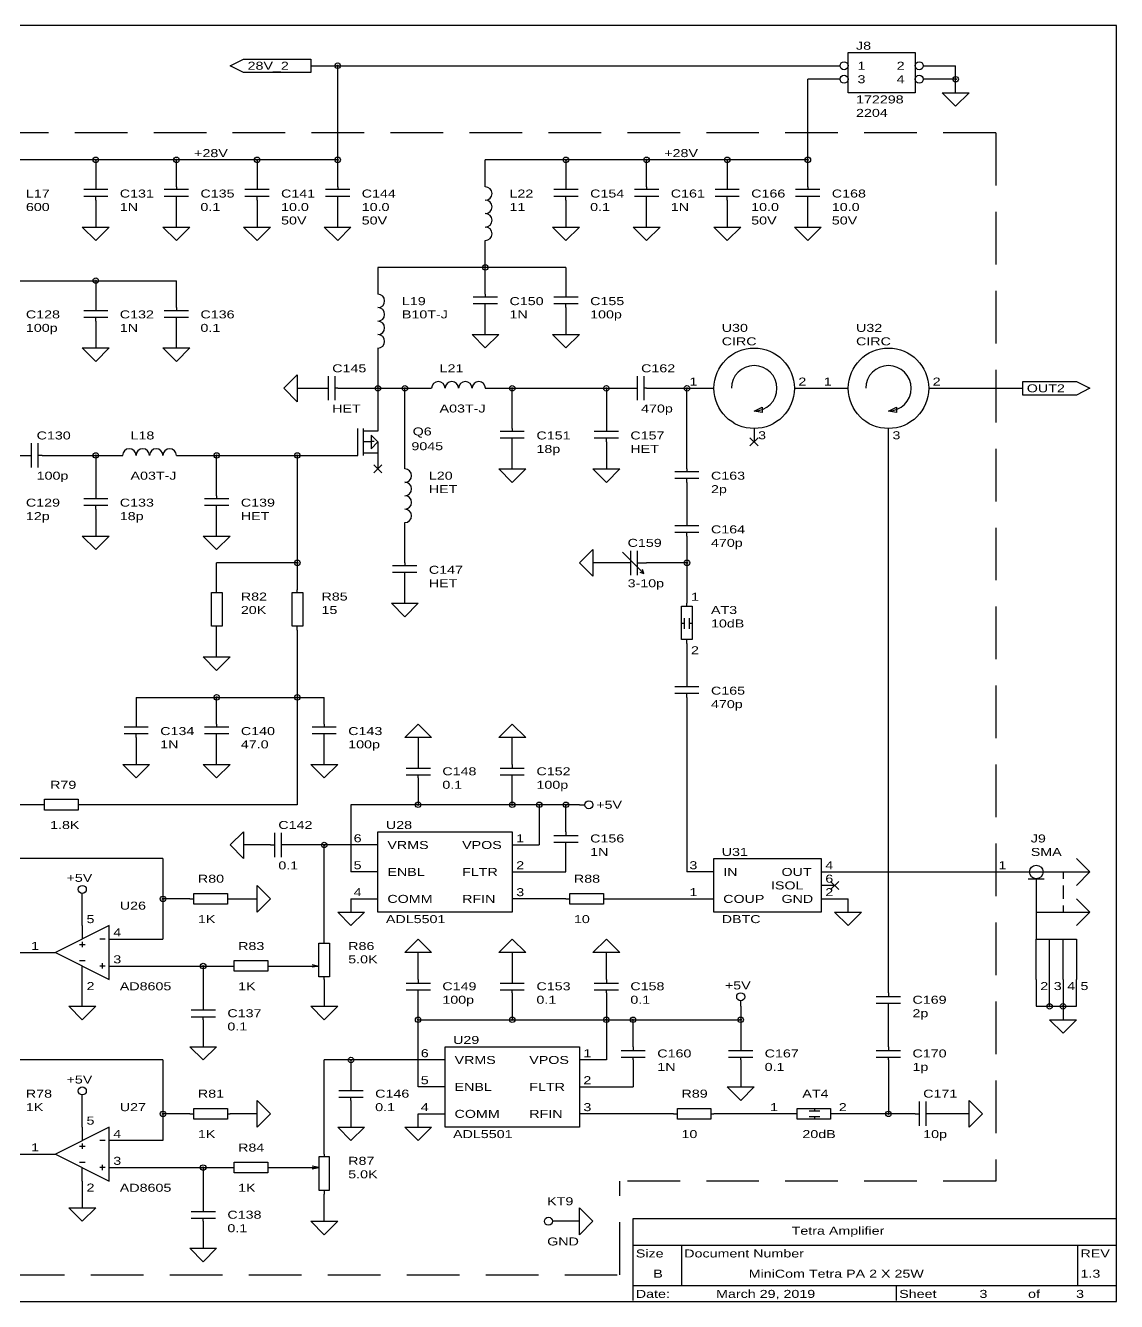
# Model space of a CAD drawing. Extents: x 0.06 to 9.63, y 0.06 to 6.12.
# Drawn here: x 4.45 to 9.63, y 0.06 to 6.12 of the extents above; entities that cross this region are included whole.
import ezdxf

# ---------------------------------------------------------------- set-up
doc = ezdxf.new("R2010")
doc.units = 0
doc.header["$MEASUREMENT"] = 0
doc.linetypes.add('HIDDEN', pattern=[0.375, 0.25, -0.125])
doc.layers.get('0').update_dxf_attribs({"linetype": 'HIDDEN'})
doc.layers.add('1', color=7, linetype='CONTINUOUS')

msp = doc.modelspace()

# ---------------------------------------------------------------- linework, layer by layer
for p, q in [((9.061, 5.614), (4.02, 5.614)), ((9.061, 5.614), (9.061, 0.636)), ((9.061, 5.614), (9.061, 5.614)), ((7.275, 0.19), (7.275, 0.636)), ((9.061, 0.636), (7.275, 0.636)), ((0.638, 0.19), (7.275, 0.19))]:
    msp.add_line(p, q)
at = {"layer": '1'}
for p, q in [((9.634, 6.124), (0.064, 6.124)), ((9.634, 0.064), (9.634, 6.124)), ((5.424, 5.933), (5.488, 5.964)), ((5.488, 5.964), (5.807, 5.964)), ((5.807, 5.964), (5.807, 5.901)), ((8.359, 5.996), (8.678, 5.996)), ((8.359, 5.805), (8.359, 5.996)), ((8.678, 5.996), (8.678, 5.805)), ((5.488, 5.901), (5.424, 5.933)), ((5.807, 5.901), (5.488, 5.901)), ((5.807, 5.933), (8.321, 5.933)), ((5.935, 5.358), (5.935, 5.933)), ((8.717, 5.933), (8.87, 5.933)), ((8.87, 5.805), (8.87, 5.933)), ((8.321, 5.869), (8.168, 5.869)), ((8.168, 5.358), (8.168, 5.869)), ((8.87, 5.869), (8.717, 5.869)), ((8.678, 5.805), (8.359, 5.805)), ((8.806, 5.805), (8.934, 5.805)), ((8.87, 5.741), (8.806, 5.805)), ((8.934, 5.805), (8.87, 5.741)), ((5.935, 5.486), (4.02, 5.486)), ((4.786, 5.486), (4.786, 5.358)), ((5.169, 5.358), (5.169, 5.486)), ((5.552, 5.486), (5.552, 5.358)), ((8.168, 5.486), (6.636, 5.486)), ((6.636, 5.358), (6.636, 5.486)), ((7.019, 5.486), (7.019, 5.358)), ((7.402, 5.358), (7.402, 5.486)), ((7.785, 5.486), (7.785, 5.358)), ((4.729, 5.346), (4.843, 5.346)), ((4.786, 5.358), (4.786, 5.346)), ((5.111, 5.346), (5.226, 5.346)), ((5.169, 5.358), (5.169, 5.346)), ((5.494, 5.346), (5.609, 5.346)), ((5.552, 5.358), (5.552, 5.346)), ((5.877, 5.346), (5.992, 5.346)), ((5.935, 5.358), (5.935, 5.346)), ((6.962, 5.346), (7.077, 5.346)), ((7.019, 5.358), (7.019, 5.346)), ((7.345, 5.346), (7.46, 5.346)), ((7.402, 5.358), (7.402, 5.346)), ((7.728, 5.346), (7.842, 5.346)), ((7.785, 5.358), (7.785, 5.346)), ((8.11, 5.346), (8.225, 5.346)), ((8.168, 5.358), (8.168, 5.346)), ((4.729, 5.314), (4.843, 5.314)), ((4.786, 5.294), (4.786, 5.314)), ((4.786, 5.294), (4.786, 5.167)), ((5.111, 5.314), (5.226, 5.314)), ((5.169, 5.294), (5.169, 5.314)), ((5.169, 5.167), (5.169, 5.294)), ((5.494, 5.314), (5.609, 5.314)), ((5.552, 5.294), (5.552, 5.314)), ((5.552, 5.294), (5.552, 5.167)), ((5.877, 5.314), (5.992, 5.314)), ((5.935, 5.294), (5.935, 5.314)), ((5.935, 5.167), (5.935, 5.294)), ((6.962, 5.314), (7.077, 5.314)), ((7.019, 5.294), (7.019, 5.314)), ((7.019, 5.294), (7.019, 5.167)), ((7.345, 5.314), (7.46, 5.314)), ((7.402, 5.294), (7.402, 5.314)), ((7.402, 5.167), (7.402, 5.294)), ((7.728, 5.314), (7.842, 5.314)), ((7.785, 5.294), (7.785, 5.314)), ((7.785, 5.294), (7.785, 5.167)), ((8.11, 5.314), (8.225, 5.314)), ((8.168, 5.294), (8.168, 5.314)), ((8.168, 5.167), (8.168, 5.294)), ((4.722, 5.167), (4.85, 5.167)), ((4.786, 5.103), (4.722, 5.167)), ((4.85, 5.167), (4.786, 5.103)), ((5.105, 5.167), (5.233, 5.167)), ((5.169, 5.103), (5.105, 5.167)), ((5.233, 5.167), (5.169, 5.103)), ((5.488, 5.167), (5.615, 5.167)), ((5.552, 5.103), (5.488, 5.167)), ((5.615, 5.167), (5.552, 5.103)), ((5.871, 5.167), (5.998, 5.167)), ((5.935, 5.103), (5.871, 5.167)), ((5.998, 5.167), (5.935, 5.103)), ((6.955, 5.167), (7.083, 5.167)), ((7.019, 5.103), (6.955, 5.167)), ((7.083, 5.167), (7.019, 5.103)), ((7.338, 5.167), (7.466, 5.167)), ((7.402, 5.103), (7.338, 5.167)), ((7.466, 5.167), (7.402, 5.103)), ((7.721, 5.167), (7.849, 5.167)), ((7.785, 5.103), (7.721, 5.167)), ((7.849, 5.167), (7.785, 5.103)), ((8.104, 5.167), (8.232, 5.167)), ((8.168, 5.103), (8.104, 5.167)), ((8.232, 5.167), (8.168, 5.103)), ((6.636, 4.848), (6.636, 5.103)), ((7.019, 4.975), (6.126, 4.975)), ((6.126, 4.975), (6.126, 4.848)), ((7.019, 4.975), (7.019, 4.848)), ((4.212, 4.912), (5.169, 4.912)), ((4.786, 4.912), (4.786, 4.784)), ((5.169, 4.784), (5.169, 4.912)), ((6.636, 4.848), (6.636, 4.835)), ((7.019, 4.848), (7.019, 4.835)), ((6.579, 4.835), (6.694, 4.835)), ((6.579, 4.803), (6.694, 4.803)), ((6.636, 4.784), (6.636, 4.803)), ((6.962, 4.835), (7.077, 4.835)), ((6.962, 4.803), (7.077, 4.803)), ((7.019, 4.784), (7.019, 4.803)), ((4.729, 4.771), (4.843, 4.771)), ((4.729, 4.739), (4.843, 4.739)), ((4.786, 4.784), (4.786, 4.771)), ((4.786, 4.72), (4.786, 4.739)), ((5.111, 4.771), (5.226, 4.771)), ((5.111, 4.739), (5.226, 4.739)), ((5.169, 4.784), (5.169, 4.771)), ((5.169, 4.72), (5.169, 4.739)), ((6.636, 4.656), (6.636, 4.784)), ((7.019, 4.784), (7.019, 4.656)), ((4.786, 4.72), (4.786, 4.593)), ((5.169, 4.593), (5.169, 4.72)), ((6.573, 4.656), (6.7, 4.656)), ((6.636, 4.593), (6.573, 4.656)), ((6.7, 4.656), (6.636, 4.593)), ((6.955, 4.656), (7.083, 4.656)), ((7.019, 4.593), (6.955, 4.656)), ((7.083, 4.656), (7.019, 4.593)), ((4.722, 4.593), (4.85, 4.593)), ((4.786, 4.529), (4.722, 4.593)), ((4.85, 4.593), (4.786, 4.529)), ((5.105, 4.593), (5.233, 4.593)), ((5.169, 4.529), (5.105, 4.593)), ((5.233, 4.593), (5.169, 4.529)), ((6.126, 4.593), (6.126, 4.21)), ((5.679, 4.401), (5.743, 4.465)), ((5.743, 4.465), (5.743, 4.337)), ((5.89, 4.459), (5.89, 4.344)), ((5.922, 4.459), (5.922, 4.344)), ((7.357, 4.459), (7.357, 4.344)), ((7.389, 4.459), (7.389, 4.344)), ((9.189, 4.369), (9.189, 4.433)), ((9.189, 4.433), (9.444, 4.433)), ((9.444, 4.433), (9.508, 4.401)), ((5.743, 4.337), (5.679, 4.401)), ((5.743, 4.401), (5.871, 4.401)), ((5.871, 4.401), (5.89, 4.401)), ((5.935, 4.401), (5.922, 4.401)), ((5.935, 4.401), (6.381, 4.401)), ((6.254, 4.018), (6.254, 4.401)), ((6.636, 4.401), (7.338, 4.401)), ((6.764, 4.21), (6.764, 4.401)), ((7.211, 4.401), (7.211, 4.21)), ((7.338, 4.401), (7.357, 4.401)), ((7.402, 4.401), (7.389, 4.401)), ((7.402, 4.401), (7.721, 4.401)), ((7.594, 4.018), (7.594, 4.401)), ((8.104, 4.401), (8.359, 4.401)), ((8.742, 4.401), (9.189, 4.401)), ((9.444, 4.369), (9.189, 4.369)), ((9.508, 4.401), (9.444, 4.369)), ((7.913, 4.293), (7.951, 4.312)), ((7.951, 4.312), (7.951, 4.286)), ((8.551, 4.293), (8.589, 4.312)), ((8.589, 4.312), (8.589, 4.286)), ((7.951, 4.286), (7.913, 4.293)), ((8.589, 4.286), (8.551, 4.293)), ((6.03, 4.082), (6.03, 4.21)), ((6.056, 4.21), (6.056, 4.082)), ((6.056, 4.21), (6.056, 4.082)), ((6.126, 4.197), (6.056, 4.197)), ((6.126, 4.197), (6.062, 4.197)), ((6.126, 4.21), (6.126, 4.197)), ((6.126, 4.21), (6.126, 4.197)), ((6.707, 4.197), (6.821, 4.197)), ((6.764, 4.21), (6.764, 4.197)), ((7.153, 4.197), (7.268, 4.197)), ((7.211, 4.21), (7.211, 4.197)), ((7.913, 4.21), (7.913, 4.146)), ((8.551, 1.53), (8.551, 4.21)), ((4.48, 4.025), (4.48, 4.14)), ((4.512, 4.025), (4.512, 4.14)), ((6.094, 4.146), (6.056, 4.146)), ((6.126, 4.146), (6.094, 4.178)), ((6.094, 4.178), (6.094, 4.114)), ((6.094, 4.114), (6.126, 4.146)), ((6.098, 4.16), (6.098, 4.16)), ((6.098, 4.15), (6.108, 4.15)), ((6.098, 4.14), (6.098, 4.14)), ((6.126, 4.146), (6.126, 4.082)), ((6.126, 4.146), (6.126, 4.082)), ((6.707, 4.165), (6.821, 4.165)), ((6.764, 4.146), (6.764, 4.165)), ((6.764, 4.018), (6.764, 4.146)), ((7.153, 4.165), (7.268, 4.165)), ((7.211, 4.146), (7.211, 4.165)), ((7.211, 4.146), (7.211, 4.018)), ((7.893, 4.165), (7.932, 4.127)), ((7.893, 4.127), (7.932, 4.165)), ((4.212, 4.082), (4.467, 4.082)), ((4.467, 4.082), (4.48, 4.082)), ((4.531, 4.082), (4.512, 4.082)), ((4.531, 4.082), (4.914, 4.082)), ((4.786, 4.082), (4.786, 3.891)), ((5.169, 4.082), (5.998, 4.082)), ((5.36, 3.891), (5.36, 4.082)), ((5.743, 4.082), (5.743, 3.444)), ((5.998, 4.082), (6.03, 4.082)), ((6.056, 4.095), (6.126, 4.095)), ((6.062, 4.095), (6.12, 4.095)), ((6.126, 4.082), (6.126, 4.018)), ((6.107, 4.037), (6.145, 3.999)), ((6.107, 3.999), (6.145, 4.037)), ((6.7, 4.018), (6.828, 4.018)), ((6.764, 3.954), (6.7, 4.018)), ((6.828, 4.018), (6.764, 3.954)), ((7.147, 4.018), (7.275, 4.018)), ((7.211, 3.954), (7.147, 4.018)), ((7.275, 4.018), (7.211, 3.954)), ((7.536, 4.006), (7.651, 4.006)), ((7.594, 4.018), (7.594, 4.006)), ((7.536, 3.974), (7.651, 3.974)), ((7.594, 3.954), (7.594, 3.974)), ((7.594, 3.954), (7.594, 3.763)), ((4.786, 3.891), (4.786, 3.878)), ((5.36, 3.891), (5.36, 3.878)), ((4.729, 3.878), (4.843, 3.878)), ((4.729, 3.846), (4.843, 3.846)), ((4.786, 3.827), (4.786, 3.846)), ((4.786, 3.827), (4.786, 3.699)), ((5.303, 3.878), (5.418, 3.878)), ((5.303, 3.846), (5.418, 3.846)), ((5.36, 3.827), (5.36, 3.846)), ((5.36, 3.699), (5.36, 3.827)), ((6.254, 3.572), (6.254, 3.763)), ((7.594, 3.763), (7.594, 3.75)), ((4.722, 3.699), (4.85, 3.699)), ((4.786, 3.635), (4.722, 3.699)), ((4.85, 3.699), (4.786, 3.635)), ((5.296, 3.699), (5.424, 3.699)), ((5.36, 3.635), (5.296, 3.699)), ((5.424, 3.699), (5.36, 3.635)), ((7.536, 3.75), (7.651, 3.75)), ((7.536, 3.718), (7.651, 3.718)), ((7.594, 3.699), (7.594, 3.718)), ((7.594, 3.699), (7.594, 3.38)), ((7.083, 3.572), (7.147, 3.635)), ((7.147, 3.635), (7.147, 3.508)), ((7.287, 3.623), (7.389, 3.521)), ((7.326, 3.629), (7.326, 3.514)), ((7.357, 3.629), (7.357, 3.514)), ((5.743, 3.572), (5.36, 3.572)), ((5.36, 3.444), (5.36, 3.572)), ((6.196, 3.559), (6.311, 3.559)), ((6.196, 3.527), (6.311, 3.527)), ((6.254, 3.572), (6.254, 3.559)), ((6.254, 3.508), (6.254, 3.527)), ((7.147, 3.508), (7.083, 3.572)), ((7.275, 3.572), (7.147, 3.572)), ((7.326, 3.572), (7.275, 3.572)), ((7.357, 3.572), (7.402, 3.572)), ((7.37, 3.527), (7.389, 3.521)), ((7.389, 3.521), (7.383, 3.54)), ((7.594, 3.572), (7.402, 3.572)), ((6.254, 3.38), (6.254, 3.508)), ((5.335, 3.272), (5.335, 3.431)), ((5.335, 3.431), (5.386, 3.431)), ((5.36, 3.431), (5.36, 3.444)), ((5.386, 3.431), (5.386, 3.272)), ((5.718, 3.272), (5.718, 3.431)), ((5.718, 3.431), (5.769, 3.431)), ((5.743, 3.431), (5.743, 3.444)), ((5.769, 3.431), (5.769, 3.272)), ((6.19, 3.38), (6.317, 3.38)), ((6.254, 3.316), (6.19, 3.38)), ((6.317, 3.38), (6.254, 3.316)), ((7.568, 3.208), (7.568, 3.367)), ((7.568, 3.367), (7.619, 3.367)), ((7.594, 3.367), (7.594, 3.38)), ((7.619, 3.367), (7.619, 3.208)), ((7.581, 3.284), (7.568, 3.284)), ((7.581, 3.31), (7.581, 3.259)), ((7.606, 3.259), (7.606, 3.31)), ((7.619, 3.284), (7.606, 3.284)), ((5.36, 3.272), (5.335, 3.272)), ((5.36, 3.253), (5.36, 3.272)), ((5.386, 3.272), (5.36, 3.272)), ((5.36, 3.125), (5.36, 3.253)), ((5.743, 3.272), (5.718, 3.272)), ((5.743, 3.253), (5.743, 3.272)), ((5.769, 3.272), (5.743, 3.272)), ((5.743, 3.253), (5.743, 2.423)), ((7.594, 3.208), (7.568, 3.208)), ((7.594, 3.189), (7.594, 3.208)), ((7.619, 3.208), (7.594, 3.208)), ((7.594, 3.189), (7.594, 2.997)), ((5.296, 3.125), (5.424, 3.125)), ((5.36, 3.061), (5.296, 3.125)), ((5.424, 3.125), (5.36, 3.061)), ((7.536, 2.985), (7.651, 2.985)), ((7.594, 2.997), (7.594, 2.985)), ((4.977, 2.933), (5.871, 2.933)), ((4.977, 2.933), (4.977, 2.806)), ((5.36, 2.806), (5.36, 2.933)), ((5.871, 2.806), (5.871, 2.933)), ((7.536, 2.953), (7.651, 2.953)), ((7.594, 2.933), (7.594, 2.953)), ((7.594, 2.933), (7.594, 2.104)), ((4.92, 2.793), (5.035, 2.793)), ((4.977, 2.806), (4.977, 2.793)), ((5.303, 2.793), (5.418, 2.793)), ((5.36, 2.806), (5.36, 2.793)), ((5.813, 2.793), (5.928, 2.793)), ((5.871, 2.806), (5.871, 2.793)), ((6.254, 2.742), (6.317, 2.806)), ((6.317, 2.806), (6.381, 2.742)), ((6.7, 2.742), (6.764, 2.806)), ((6.764, 2.806), (6.828, 2.742)), ((4.92, 2.761), (5.035, 2.761)), ((4.977, 2.742), (4.977, 2.761)), ((4.977, 2.742), (4.977, 2.614)), ((5.303, 2.761), (5.418, 2.761)), ((5.36, 2.742), (5.36, 2.761)), ((5.36, 2.614), (5.36, 2.742)), ((5.813, 2.761), (5.928, 2.761)), ((5.871, 2.742), (5.871, 2.761)), ((5.871, 2.614), (5.871, 2.742)), ((6.381, 2.742), (6.254, 2.742)), ((6.317, 2.742), (6.317, 2.614)), ((6.828, 2.742), (6.7, 2.742)), ((6.764, 2.614), (6.764, 2.742)), ((4.914, 2.614), (5.041, 2.614)), ((4.977, 2.551), (4.914, 2.614)), ((5.041, 2.614), (4.977, 2.551)), ((5.296, 2.614), (5.424, 2.614)), ((5.36, 2.551), (5.296, 2.614)), ((5.424, 2.614), (5.36, 2.551)), ((5.807, 2.614), (5.935, 2.614)), ((5.871, 2.551), (5.807, 2.614)), ((5.935, 2.614), (5.871, 2.551)), ((6.317, 2.614), (6.317, 2.595)), ((6.764, 2.614), (6.764, 2.595)), ((6.375, 2.595), (6.26, 2.595)), ((6.375, 2.563), (6.26, 2.563)), ((6.317, 2.551), (6.317, 2.563)), ((6.317, 2.551), (6.317, 2.423)), ((6.821, 2.595), (6.707, 2.595)), ((6.821, 2.563), (6.707, 2.563)), ((6.764, 2.551), (6.764, 2.563)), ((6.764, 2.423), (6.764, 2.551)), ((4.543, 2.397), (4.543, 2.449)), ((4.543, 2.449), (4.703, 2.449)), ((4.703, 2.449), (4.703, 2.423)), ((4.531, 2.423), (4.148, 2.423)), ((4.543, 2.423), (4.531, 2.423)), ((4.703, 2.397), (4.543, 2.397)), ((4.722, 2.423), (4.703, 2.423)), ((4.703, 2.423), (4.703, 2.397)), ((5.743, 2.423), (4.722, 2.423)), ((7.083, 2.423), (5.998, 2.423)), ((5.998, 2.423), (5.998, 2.104)), ((6.892, 2.423), (6.892, 2.232)), ((7.019, 2.295), (7.019, 2.423)), ((7.083, 2.423), (7.109, 2.423)), ((5.424, 2.232), (5.488, 2.295)), ((5.488, 2.295), (5.488, 2.168)), ((5.635, 2.289), (5.635, 2.174)), ((5.667, 2.289), (5.667, 2.174)), ((6.126, 2.295), (6.764, 2.295)), ((6.126, 1.913), (6.126, 2.295)), ((6.764, 2.295), (6.764, 1.913)), ((7.077, 2.276), (6.962, 2.276)), ((7.077, 2.244), (6.962, 2.244)), ((7.019, 2.295), (7.019, 2.276)), ((7.019, 2.232), (7.019, 2.244)), ((5.488, 2.168), (5.424, 2.232)), ((5.615, 2.232), (5.488, 2.232)), ((5.615, 2.232), (5.635, 2.232)), ((5.679, 2.232), (5.667, 2.232)), ((6.126, 2.232), (5.679, 2.232)), ((5.871, 1.785), (5.871, 2.232)), ((6.764, 2.232), (6.892, 2.232)), ((7.019, 2.104), (7.019, 2.232)), ((5.105, 2.168), (4.212, 2.168)), ((5.105, 2.168), (5.105, 1.785)), ((7.721, 2.168), (8.232, 2.168)), ((7.721, 1.913), (7.721, 2.168)), ((8.232, 2.168), (8.232, 1.913)), ((9.508, 2.104), (9.444, 2.168)), ((6.126, 2.104), (5.998, 2.104)), ((6.764, 2.104), (7.019, 2.104)), ((7.721, 2.104), (7.594, 2.104)), ((8.232, 2.104), (9.189, 2.104)), ((9.189, 2.104), (9.508, 2.104)), ((9.214, 2.072), (9.291, 2.072)), ((9.253, 2.072), (9.253, 1.913)), ((9.38, 2.104), (9.38, 2.072)), ((9.444, 2.04), (9.508, 2.104)), ((4.722, 1.976), (4.722, 2.002)), ((5.252, 1.976), (5.252, 2.002)), ((5.252, 2.002), (5.411, 2.002)), ((5.411, 2.002), (5.411, 1.951)), ((5.552, 1.913), (5.552, 2.04)), ((5.552, 2.04), (5.615, 1.976)), ((7.038, 1.976), (7.038, 2.002)), ((7.038, 2.002), (7.198, 2.002)), ((7.198, 2.002), (7.198, 1.951)), ((8.295, 2.04), (8.232, 2.04)), ((8.276, 2.059), (8.315, 2.021)), ((8.276, 2.021), (8.315, 2.059)), ((9.38, 2.04), (9.38, 1.976)), ((4.722, 1.849), (4.722, 1.976)), ((5.233, 1.976), (5.105, 1.976)), ((5.233, 1.976), (5.252, 1.976)), ((5.252, 1.951), (5.252, 1.976)), ((5.411, 1.951), (5.252, 1.951)), ((5.411, 1.976), (5.424, 1.976)), ((5.424, 1.976), (5.552, 1.976)), ((5.615, 1.976), (5.552, 1.913)), ((5.998, 1.976), (6.126, 1.976)), ((5.998, 1.976), (5.998, 1.913)), ((7.019, 1.976), (6.764, 1.976)), ((7.019, 1.976), (7.038, 1.976)), ((7.038, 1.951), (7.038, 1.976)), ((7.198, 1.951), (7.038, 1.951)), ((7.198, 1.976), (7.211, 1.976)), ((7.211, 1.976), (7.721, 1.976)), ((8.232, 1.976), (8.359, 1.976)), ((8.359, 1.913), (8.359, 1.976)), ((9.38, 1.944), (9.38, 1.913)), ((9.444, 1.976), (9.508, 1.913)), ((5.935, 1.913), (6.062, 1.913)), ((5.998, 1.849), (5.935, 1.913)), ((6.062, 1.913), (5.998, 1.849)), ((6.764, 1.913), (6.126, 1.913)), ((8.232, 1.913), (7.721, 1.913)), ((8.295, 1.913), (8.423, 1.913)), ((8.359, 1.849), (8.295, 1.913)), ((8.423, 1.913), (8.359, 1.849)), ((9.253, 1.913), (9.508, 1.913)), ((9.253, 1.913), (9.253, 1.785)), ((9.508, 1.913), (9.444, 1.849)), ((4.85, 1.849), (4.595, 1.721)), ((4.722, 1.849), (4.722, 1.785)), ((4.85, 1.593), (4.85, 1.849)), ((4.709, 1.759), (4.735, 1.759)), ((4.722, 1.772), (4.722, 1.747)), ((4.831, 1.785), (4.805, 1.785)), ((4.85, 1.785), (5.105, 1.785)), ((5.845, 1.606), (5.845, 1.766)), ((5.845, 1.766), (5.896, 1.766)), ((5.871, 1.766), (5.871, 1.785)), ((5.896, 1.766), (5.896, 1.606)), ((6.254, 1.721), (6.317, 1.785)), ((6.317, 1.785), (6.381, 1.721)), ((6.7, 1.721), (6.764, 1.785)), ((6.764, 1.785), (6.828, 1.721)), ((7.147, 1.721), (7.211, 1.785)), ((7.211, 1.785), (7.275, 1.721)), ((9.253, 1.785), (9.444, 1.785)), ((9.253, 1.593), (9.253, 1.785)), ((9.316, 1.593), (9.316, 1.785)), ((9.38, 1.593), (9.38, 1.785)), ((9.444, 1.785), (9.444, 1.593)), ((4.212, 1.721), (4.595, 1.721)), ((4.595, 1.721), (4.85, 1.593)), ((6.381, 1.721), (6.254, 1.721)), ((6.317, 1.593), (6.317, 1.721)), ((6.828, 1.721), (6.7, 1.721)), ((6.764, 1.721), (6.764, 1.593)), ((7.275, 1.721), (7.147, 1.721)), ((7.211, 1.593), (7.211, 1.721)), ((4.709, 1.683), (4.735, 1.683)), ((4.722, 1.593), (4.722, 1.657)), ((4.831, 1.657), (4.805, 1.657)), ((4.818, 1.645), (4.818, 1.67)), ((4.85, 1.657), (5.424, 1.657)), ((5.296, 1.657), (5.296, 1.466)), ((5.424, 1.657), (5.443, 1.657)), ((5.443, 1.657), (5.443, 1.683)), ((5.443, 1.683), (5.603, 1.683)), ((5.443, 1.632), (5.443, 1.657)), ((5.603, 1.683), (5.603, 1.632)), ((5.603, 1.657), (5.615, 1.657)), ((5.615, 1.657), (5.807, 1.657)), ((5.807, 1.657), (5.845, 1.657)), ((5.813, 1.664), (5.845, 1.657)), ((5.845, 1.657), (5.813, 1.651)), ((4.722, 1.466), (4.722, 1.593)), ((5.603, 1.632), (5.443, 1.632)), ((5.871, 1.606), (5.845, 1.606)), ((5.871, 1.593), (5.871, 1.606)), ((5.896, 1.606), (5.871, 1.606)), ((5.871, 1.593), (5.871, 1.466)), ((6.317, 1.593), (6.317, 1.574)), ((6.764, 1.593), (6.764, 1.574)), ((7.211, 1.593), (7.211, 1.574)), ((9.253, 1.593), (9.253, 1.466)), ((9.316, 1.466), (9.316, 1.593)), ((9.38, 1.593), (9.38, 1.402)), ((9.444, 1.466), (9.444, 1.593)), ((6.375, 1.574), (6.26, 1.574)), ((6.375, 1.542), (6.26, 1.542)), ((6.317, 1.53), (6.317, 1.542)), ((6.317, 1.083), (6.317, 1.53)), ((6.821, 1.574), (6.707, 1.574)), ((6.821, 1.542), (6.707, 1.542)), ((6.764, 1.53), (6.764, 1.542)), ((6.764, 1.53), (6.764, 1.402)), ((7.268, 1.574), (7.153, 1.574)), ((7.268, 1.542), (7.153, 1.542)), ((7.211, 1.53), (7.211, 1.542)), ((7.211, 1.53), (7.211, 1.211)), ((8.551, 1.53), (8.551, 1.511)), ((4.658, 1.466), (4.786, 1.466)), ((4.722, 1.402), (4.658, 1.466)), ((4.786, 1.466), (4.722, 1.402)), ((5.296, 1.466), (5.296, 1.447)), ((5.807, 1.466), (5.935, 1.466)), ((5.871, 1.402), (5.807, 1.466)), ((5.935, 1.466), (5.871, 1.402)), ((7.849, 1.466), (7.849, 1.491)), ((7.849, 1.466), (7.849, 1.274)), ((8.608, 1.511), (8.493, 1.511)), ((8.608, 1.479), (8.493, 1.479)), ((8.551, 1.466), (8.551, 1.479)), ((8.551, 1.274), (8.551, 1.466)), ((9.253, 1.466), (9.444, 1.466)), ((5.354, 1.447), (5.239, 1.447)), ((5.354, 1.415), (5.239, 1.415)), ((5.296, 1.402), (5.296, 1.415)), ((5.296, 1.402), (5.296, 1.274)), ((6.317, 1.402), (7.849, 1.402)), ((7.338, 1.274), (7.338, 1.402)), ((9.316, 1.402), (9.444, 1.402)), ((9.38, 1.338), (9.316, 1.402)), ((9.444, 1.402), (9.38, 1.338)), ((5.233, 1.274), (5.36, 1.274)), ((5.296, 1.211), (5.233, 1.274)), ((5.36, 1.274), (5.296, 1.211)), ((6.445, 1.274), (7.083, 1.274)), ((6.445, 0.892), (6.445, 1.274)), ((7.083, 1.274), (7.083, 0.892)), ((7.338, 1.274), (7.338, 1.255)), ((7.849, 1.274), (7.849, 1.255)), ((8.551, 1.274), (8.551, 1.255)), ((7.396, 1.255), (7.281, 1.255)), ((7.396, 1.223), (7.281, 1.223)), ((7.338, 1.211), (7.338, 1.223)), ((7.906, 1.255), (7.791, 1.255)), ((7.906, 1.223), (7.791, 1.223)), ((7.849, 1.211), (7.849, 1.223)), ((8.608, 1.255), (8.493, 1.255)), ((8.608, 1.223), (8.493, 1.223)), ((8.551, 1.211), (8.551, 1.223)), ((5.105, 1.211), (4.339, 1.211)), ((5.105, 1.211), (5.105, 0.828)), ((6.445, 1.211), (5.871, 1.211)), ((5.871, 0.764), (5.871, 1.211)), ((5.998, 1.211), (5.998, 1.083)), ((7.211, 1.211), (7.083, 1.211)), ((7.338, 1.211), (7.338, 1.083)), ((7.849, 1.211), (7.849, 1.083)), ((8.551, 1.211), (8.551, 0.955)), ((4.722, 1.019), (4.722, 1.045)), ((6.056, 1.064), (5.941, 1.064)), ((6.056, 1.032), (5.941, 1.032)), ((5.998, 1.083), (5.998, 1.064)), ((5.998, 1.019), (5.998, 1.032)), ((6.445, 1.083), (6.317, 1.083)), ((7.083, 1.083), (7.338, 1.083)), ((7.785, 1.083), (7.913, 1.083)), ((7.849, 1.019), (7.785, 1.083)), ((7.913, 1.083), (7.849, 1.019)), ((4.722, 0.892), (4.722, 1.019)), ((5.252, 0.955), (5.252, 0.981)), ((5.252, 0.981), (5.411, 0.981)), ((5.411, 0.981), (5.411, 0.93)), ((5.552, 0.892), (5.552, 1.019)), ((5.552, 1.019), (5.615, 0.955)), ((5.998, 1.019), (5.998, 0.892)), ((7.549, 0.955), (7.549, 0.981)), ((7.549, 0.981), (7.708, 0.981)), ((7.708, 0.981), (7.708, 0.93)), ((8.117, 0.93), (8.117, 0.981)), ((8.117, 0.981), (8.276, 0.981)), ((8.2, 0.981), (8.2, 0.968)), ((8.276, 0.981), (8.276, 0.955)), ((8.697, 1.013), (8.697, 0.898)), ((8.729, 1.013), (8.729, 0.898)), ((8.934, 0.892), (8.934, 1.019)), ((8.934, 1.019), (8.997, 0.955)), ((5.233, 0.955), (5.105, 0.955)), ((5.233, 0.955), (5.252, 0.955)), ((5.252, 0.93), (5.252, 0.955)), ((5.411, 0.93), (5.252, 0.93)), ((5.411, 0.955), (5.424, 0.955)), ((5.552, 0.955), (5.424, 0.955)), ((5.615, 0.955), (5.552, 0.892)), ((6.317, 0.955), (6.445, 0.955)), ((6.317, 0.892), (6.317, 0.955)), ((7.53, 0.955), (7.083, 0.955)), ((7.53, 0.955), (7.549, 0.955)), ((7.549, 0.93), (7.549, 0.955)), ((7.708, 0.93), (7.549, 0.93)), ((7.708, 0.955), (7.721, 0.955)), ((8.104, 0.955), (7.721, 0.955)), ((8.117, 0.955), (8.104, 0.955)), ((8.276, 0.93), (8.117, 0.93)), ((8.225, 0.968), (8.174, 0.968)), ((8.174, 0.943), (8.225, 0.943)), ((8.2, 0.943), (8.2, 0.93)), ((8.295, 0.955), (8.276, 0.955)), ((8.276, 0.955), (8.276, 0.93)), ((8.678, 0.955), (8.295, 0.955)), ((8.678, 0.955), (8.697, 0.955)), ((8.742, 0.955), (8.729, 0.955)), ((8.934, 0.955), (8.742, 0.955)), ((8.997, 0.955), (8.934, 0.892)), ((4.85, 0.892), (4.595, 0.764)), ((4.722, 0.892), (4.722, 0.828)), ((4.85, 0.636), (4.85, 0.892)), ((5.935, 0.892), (6.062, 0.892)), ((5.998, 0.828), (5.935, 0.892)), ((6.062, 0.892), (5.998, 0.828)), ((6.254, 0.892), (6.381, 0.892)), ((6.317, 0.828), (6.254, 0.892)), ((6.381, 0.892), (6.317, 0.828)), ((7.083, 0.892), (6.445, 0.892)), ((4.709, 0.802), (4.735, 0.802)), ((4.722, 0.815), (4.722, 0.789)), ((4.831, 0.828), (4.805, 0.828)), ((5.105, 0.828), (4.85, 0.828)), ((4.084, 0.764), (4.595, 0.764)), ((4.595, 0.764), (4.85, 0.636)), ((5.871, 0.751), (5.845, 0.751)), ((5.845, 0.751), (5.845, 0.592)), ((5.871, 0.764), (5.871, 0.751)), ((5.896, 0.751), (5.871, 0.751)), ((5.896, 0.592), (5.896, 0.751)), ((4.709, 0.726), (4.735, 0.726)), ((4.722, 0.636), (4.722, 0.7)), ((4.831, 0.7), (4.805, 0.7)), ((4.818, 0.687), (4.818, 0.713)), ((4.85, 0.7), (5.424, 0.7)), ((5.296, 0.7), (5.296, 0.509)), ((5.424, 0.7), (5.443, 0.7)), ((5.443, 0.7), (5.443, 0.726)), ((5.443, 0.726), (5.603, 0.726)), ((5.443, 0.675), (5.443, 0.7)), ((5.603, 0.675), (5.443, 0.675)), ((5.603, 0.726), (5.603, 0.675)), ((5.603, 0.7), (5.615, 0.7)), ((5.615, 0.7), (5.807, 0.7)), ((5.807, 0.7), (5.845, 0.7)), ((5.845, 0.7), (5.813, 0.707)), ((5.813, 0.694), (5.845, 0.7)), ((4.722, 0.636), (4.722, 0.509)), ((5.845, 0.592), (5.896, 0.592)), ((5.871, 0.592), (5.871, 0.573)), ((5.871, 0.445), (5.871, 0.573)), ((4.658, 0.509), (4.786, 0.509)), ((4.722, 0.445), (4.658, 0.509)), ((4.786, 0.509), (4.722, 0.445)), ((5.354, 0.49), (5.239, 0.49)), ((5.296, 0.509), (5.296, 0.49)), ((7.083, 0.381), (7.083, 0.509)), ((7.083, 0.509), (7.147, 0.445)), ((5.354, 0.458), (5.239, 0.458)), ((5.296, 0.445), (5.296, 0.458)), ((5.296, 0.445), (5.296, 0.317)), ((5.807, 0.445), (5.935, 0.445)), ((5.871, 0.381), (5.807, 0.445)), ((5.935, 0.445), (5.871, 0.381)), ((7.083, 0.445), (6.955, 0.445)), ((7.147, 0.445), (7.083, 0.381)), ((7.338, 0.068), (7.338, 0.458)), ((7.338, 0.458), (9.629, 0.458)), ((5.233, 0.317), (5.36, 0.317)), ((5.296, 0.253), (5.233, 0.317)), ((5.36, 0.317), (5.296, 0.253)), ((9.629, 0.33), (7.338, 0.33)), ((7.568, 0.33), (7.568, 0.139)), ((9.45, 0.139), (9.45, 0.33)), ((9.629, 0.139), (7.338, 0.139)), ((8.589, 0.068), (8.589, 0.139)), ((0.064, 0.064), (9.634, 0.064))]:
    msp.add_line(p, q, dxfattribs=at)
for centre, radius in [((5.935, 5.933), 0.013), ((8.34, 5.933), 0.019), ((8.697, 5.933), 0.019), ((5.935, 5.933), 0.003), ((8.34, 5.869), 0.019), ((8.697, 5.869), 0.019), ((8.87, 5.869), 0.013), ((8.87, 5.869), 0.003), ((4.786, 5.486), 0.013), ((4.786, 5.486), 0.003), ((5.169, 5.486), 0.013), ((5.169, 5.486), 0.003), ((5.552, 5.486), 0.013), ((5.552, 5.486), 0.003), ((5.935, 5.486), 0.013), ((5.935, 5.486), 0.003), ((7.019, 5.486), 0.013), ((7.019, 5.486), 0.003), ((7.402, 5.486), 0.013), ((7.402, 5.486), 0.003), ((7.785, 5.486), 0.013), ((7.785, 5.486), 0.003), ((8.168, 5.486), 0.013), ((8.168, 5.486), 0.003), ((6.636, 4.975), 0.013), ((6.636, 4.975), 0.003), ((4.786, 4.912), 0.013), ((4.786, 4.912), 0.003), ((7.913, 4.401), 0.191), ((8.551, 4.401), 0.191), ((6.126, 4.401), 0.013), ((6.126, 4.401), 0.003), ((6.254, 4.401), 0.013), ((6.254, 4.401), 0.003), ((6.764, 4.401), 0.013), ((6.764, 4.401), 0.003), ((7.211, 4.401), 0.013), ((7.211, 4.401), 0.003), ((7.594, 4.401), 0.013), ((7.594, 4.401), 0.003), ((4.786, 4.082), 0.013), ((4.786, 4.082), 0.003), ((5.36, 4.082), 0.013), ((5.36, 4.082), 0.003), ((5.743, 4.082), 0.013), ((5.743, 4.082), 0.003), ((5.743, 3.572), 0.013), ((7.594, 3.572), 0.013), ((5.743, 3.572), 0.003), ((7.594, 3.572), 0.003), ((5.36, 2.933), 0.013), ((5.36, 2.933), 0.003), ((5.743, 2.933), 0.013), ((5.743, 2.933), 0.003), ((6.317, 2.423), 0.013), ((6.317, 2.423), 0.003), ((6.764, 2.423), 0.013), ((6.764, 2.423), 0.003), ((6.892, 2.423), 0.013), ((6.892, 2.423), 0.003), ((7.019, 2.423), 0.013), ((7.019, 2.423), 0.003), ((7.128, 2.423), 0.019), ((5.871, 2.232), 0.013), ((5.871, 2.232), 0.003), ((9.253, 2.104), 0.032), ((4.722, 2.021), 0.019), ((5.105, 1.976), 0.013), ((5.105, 1.976), 0.003), ((5.296, 1.657), 0.013), ((5.296, 1.657), 0.003), ((7.849, 1.511), 0.019), ((9.316, 1.466), 0.013), ((9.316, 1.466), 0.003), ((9.38, 1.466), 0.013), ((9.38, 1.466), 0.003), ((6.317, 1.402), 0.013), ((6.317, 1.402), 0.003), ((6.764, 1.402), 0.013), ((6.764, 1.402), 0.003), ((7.211, 1.402), 0.013), ((7.211, 1.402), 0.003), ((7.338, 1.402), 0.013), ((7.338, 1.402), 0.003), ((7.849, 1.402), 0.013), ((7.849, 1.402), 0.003), ((5.998, 1.211), 0.013), ((5.998, 1.211), 0.003), ((4.722, 1.064), 0.019), ((5.105, 0.955), 0.013), ((5.105, 0.955), 0.003), ((8.551, 0.955), 0.013), ((8.551, 0.955), 0.003), ((5.296, 0.7), 0.013), ((5.296, 0.7), 0.003), ((6.936, 0.445), 0.019)]:
    msp.add_circle(centre, radius, dxfattribs=at)
for centre, radius, start, end in [((6.636, 5.326), 0.032, 0, 90), ((6.636, 5.326), 0.032, 270, 0), ((6.636, 5.263), 0.032, 0, 90), ((6.636, 5.263), 0.032, 270, 0), ((6.636, 5.199), 0.032, 0, 90), ((6.636, 5.199), 0.032, 270, 0), ((6.636, 5.135), 0.032, 0, 90), ((6.636, 5.135), 0.032, 270, 0), ((6.126, 4.816), 0.032, 0, 90), ((6.126, 4.816), 0.032, 270, 0), ((6.126, 4.752), 0.032, 0, 90), ((6.126, 4.752), 0.032, 270, 0), ((6.126, 4.688), 0.032, 0, 90), ((6.126, 4.688), 0.032, 270, 0), ((6.126, 4.624), 0.032, 0, 90), ((6.126, 4.624), 0.032, 270, 0), ((7.913, 4.401), 0.108, 90, 180), ((7.913, 4.401), 0.108, 0, 90), ((8.551, 4.401), 0.108, 90, 180), ((8.551, 4.401), 0.108, 0, 90), ((6.413, 4.401), 0.032, 90, 180), ((6.413, 4.401), 0.032, 0, 90), ((6.477, 4.401), 0.032, 90, 180), ((6.477, 4.401), 0.032, 0, 90), ((6.541, 4.401), 0.032, 90, 180), ((6.541, 4.401), 0.032, 0, 90), ((6.605, 4.401), 0.032, 90, 180), ((6.605, 4.401), 0.032, 0, 90), ((7.913, 4.401), 0.108, 270, 0), ((8.551, 4.401), 0.108, 270, 0), ((4.945, 4.082), 0.032, 90, 180), ((4.945, 4.082), 0.032, 0, 90), ((5.009, 4.082), 0.032, 90, 180), ((5.009, 4.082), 0.032, 0, 90), ((5.073, 4.082), 0.032, 90, 180), ((5.073, 4.082), 0.032, 0, 90), ((5.137, 4.082), 0.032, 90, 180), ((5.137, 4.082), 0.032, 0, 90), ((6.254, 3.986), 0.032, 0, 90), ((6.254, 3.986), 0.032, 270, 0), ((6.254, 3.923), 0.032, 0, 90), ((6.254, 3.923), 0.032, 270, 0), ((6.254, 3.859), 0.032, 0, 90), ((6.254, 3.859), 0.032, 270, 0), ((6.254, 3.795), 0.032, 0, 90), ((6.254, 3.795), 0.032, 270, 0)]:
    msp.add_arc(centre, radius, start, end, dxfattribs=at)

# ---------------------------------------------------------------- texts
at = {"layer": '1', "width": 1.333}
for s, p in [('J8', (8.397, 6.009)), ('28V_2', (5.507, 5.914)), ('1', (8.404, 5.914)), ('2', (8.59, 5.914)), ('3', (8.404, 5.85)), ('4', (8.59, 5.85)), ('172298', (8.397, 5.754)), ('2204', (8.397, 5.69)), ('+28V', (5.253, 5.499)), ('+28V', (7.486, 5.499)), ('L17', (4.454, 5.307)), ('C131', (4.9, 5.307)), ('C135', (5.283, 5.307)), ('C141', (5.666, 5.307)), ('C144', (6.049, 5.307)), ('L22', (6.751, 5.307)), ('C154', (7.134, 5.307)), ('C161', (7.517, 5.307)), ('C166', (7.899, 5.307)), ('C168', (8.282, 5.307)), ('600', (4.454, 5.243)), ('1N', (4.9, 5.243)), ('0.1', (5.283, 5.243)), ('10.0', (5.666, 5.243)), ('10.0', (6.049, 5.243)), ('11', (6.751, 5.243)), ('0.1', (7.134, 5.243)), ('1N', (7.517, 5.243)), ('10.0', (7.899, 5.243)), ('10.0', (8.282, 5.243)), ('50V', (5.666, 5.179)), ('50V', (6.049, 5.179)), ('50V', (7.899, 5.179)), ('50V', (8.282, 5.179)), ('L19', (6.24, 4.796)), ('C150', (6.751, 4.796)), ('C155', (7.134, 4.796)), ('C128', (4.454, 4.733)), ('C132', (4.9, 4.733)), ('C136', (5.283, 4.733)), ('B10T-J', (6.24, 4.733)), ('1N', (6.751, 4.733)), ('100p', (7.134, 4.733)), ('100p', (4.454, 4.669)), ('1N', (4.9, 4.669)), ('0.1', (5.283, 4.669)), ('U30', (7.759, 4.669)), ('U32', (8.397, 4.669)), ('CIRC', (7.759, 4.605)), ('CIRC', (8.397, 4.605)), ('C145', (5.909, 4.477)), ('L21', (6.419, 4.477)), ('C162', (7.376, 4.477)), ('  1', (7.568, 4.414)), ('2', (8.123, 4.414)), ('  1', (8.206, 4.414)), ('2', (8.761, 4.414)), ('OUT2', (9.208, 4.382)), ('HET', (5.909, 4.286)), ('A03T-J', (6.419, 4.286)), ('470p', (7.376, 4.286)), ('C130', (4.505, 4.158)), ('L18', (4.951, 4.158)), ('Q6', (6.291, 4.177)), ('C151', (6.879, 4.158)), ('C157', (7.325, 4.158)), ('3', (7.932, 4.159)), ('3', (8.57, 4.159)), ('9045', (6.285, 4.107)), ('18p', (6.879, 4.094)), ('HET', (7.325, 4.094)), ('100p', (4.505, 3.967)), ('A03T-J', (4.951, 3.967)), ('L20', (6.368, 3.967)), ('C163', (7.708, 3.967)), ('HET', (6.368, 3.903)), ('2p', (7.708, 3.903)), ('C129', (4.454, 3.839)), ('C133', (4.9, 3.839)), ('C139', (5.475, 3.839)), ('12p', (4.454, 3.775)), ('18p', (4.9, 3.775)), ('HET', (5.475, 3.775)), ('C164', (7.708, 3.712)), ('C159', (7.312, 3.648)), ('470p', (7.708, 3.648)), ('C147', (6.368, 3.52)), ('HET', (6.368, 3.456)), ('3-10p', (7.312, 3.456)), ('R82', (5.475, 3.393)), ('R85', (5.858, 3.393)), ('1', (7.613, 3.392)), ('20K', (5.475, 3.329)), ('15', (5.858, 3.329)), ('AT3', (7.708, 3.329)), ('10dB', (7.708, 3.265)), ('2', (7.613, 3.138)), ('C165', (7.708, 2.946)), ('470p', (7.708, 2.882)), ('C134', (5.092, 2.754)), ('C140', (5.475, 2.754)), ('C143', (5.985, 2.754)), ('1N', (5.092, 2.691)), ('47.0', (5.475, 2.691)), ('100p', (5.985, 2.691)), ('C148', (6.432, 2.563)), ('C152', (6.879, 2.563)), ('R79', (4.569, 2.499)), ('0.1', (6.432, 2.499)), ('100p', (6.879, 2.499)), ('+5V', (7.163, 2.404)), ('1.8K', (4.569, 2.308)), ('C142', (5.653, 2.308)), ('U28', (6.164, 2.308)), ('  6', (5.973, 2.245)), ('VRMS', (6.171, 2.213)), ('VPOS', (6.526, 2.213)), ('1', (6.783, 2.245)), ('C156', (7.134, 2.244)), ('J9', (9.227, 2.244)), ('1N', (7.134, 2.18)), ('U31', (7.759, 2.18)), ('SMA', (9.227, 2.18)), ('0.1', (5.653, 2.116)), ('  5', (5.973, 2.117)), ('ENBL', (6.171, 2.085)), ('FLTR', (6.526, 2.085)), ('2', (6.783, 2.117)), ('  3', (7.568, 2.117)), ('IN', (7.766, 2.085)), ('OUT', (8.043, 2.085)), ('4', (8.251, 2.117)), ('  1', (9.036, 2.117)), ('+5V', (4.647, 2.057)), ('R80', (5.271, 2.053)), ('R88', (7.057, 2.053)), ('6', (8.251, 2.053)), ('  4', (5.973, 1.989)), ('3', (6.783, 1.989)), ('  1', (7.568, 1.989)), ('ISOL', (7.993, 2.021)), ('2', (8.251, 1.989)), ('U26', (4.9, 1.925)), ('COMM', (6.171, 1.957)), ('RFIN', (6.526, 1.957)), ('COUP', (7.766, 1.957)), ('GND', (8.043, 1.957)), ('5', (4.742, 1.861)), ('1K', (5.271, 1.861)), ('ADL5501', (6.164, 1.861)), ('10', (7.057, 1.861)), ('DBTC', (7.759, 1.861)), ('4', (4.869, 1.798)), ('  1', (4.441, 1.734)), ('R83', (5.462, 1.733)), ('R86', (5.985, 1.733)), ('3', (4.869, 1.67)), ('5.0K', (5.985, 1.67)), ('2', (4.742, 1.543)), ('AD8605', (4.9, 1.542)), ('1K', (5.462, 1.542)), ('C149', (6.432, 1.542)), ('C153', (6.879, 1.542)), ('C158', (7.325, 1.542)), ('+5V', (7.774, 1.546)), ('2', (9.272, 1.543)), ('3', (9.336, 1.543)), ('4', (9.4, 1.543)), ('5', (9.463, 1.543)), ('100p', (6.432, 1.478)), ('0.1', (6.879, 1.478)), ('0.1', (7.325, 1.478)), ('C169', (8.665, 1.478)), ('C137', (5.411, 1.414)), ('2p', (8.665, 1.414)), ('0.1', (5.411, 1.351)), ('U29', (6.483, 1.287)), ('  6', (6.292, 1.224)), ('VRMS', (6.49, 1.192)), ('VPOS', (6.845, 1.192)), ('1', (7.102, 1.224)), ('C160', (7.453, 1.223)), ('C167', (7.963, 1.223)), ('C170', (8.665, 1.223)), ('1N', (7.453, 1.159)), ('0.1', (7.963, 1.159)), ('1p', (8.665, 1.159)), ('+5V', (4.647, 1.099)), ('  5', (6.292, 1.096)), ('ENBL', (6.49, 1.064)), ('FLTR', (6.845, 1.064)), ('2', (7.102, 1.096)), ('R78', (4.454, 1.032)), ('R81', (5.271, 1.032)), ('C146', (6.113, 1.032)), ('R89', (7.568, 1.032)), ('AT4', (8.142, 1.032)), ('C171', (8.716, 1.032)), ('1K', (4.454, 0.968)), ('U27', (4.9, 0.968)), ('0.1', (6.113, 0.968)), ('  4', (6.292, 0.968)), ('COMM', (6.49, 0.936)), ('RFIN', (6.845, 0.936)), ('3', (7.102, 0.968)), ('  1', (7.951, 0.968)), ('2', (8.315, 0.968)), ('5', (4.742, 0.904)), ('4', (4.869, 0.841)), ('1K', (5.271, 0.84)), ('ADL5501', (6.483, 0.84)), ('10', (7.568, 0.84)), ('20dB', (8.142, 0.84)), ('10p', (8.716, 0.84)), ('  1', (4.441, 0.777)), ('R84', (5.462, 0.776)), ('3', (4.869, 0.713)), ('R87', (5.985, 0.713)), ('5.0K', (5.985, 0.649)), ('2', (4.742, 0.586)), ('AD8605', (4.9, 0.585)), ('1K', (5.462, 0.585)), ('KT9', (6.93, 0.521)), ('C138', (5.411, 0.457)), ('0.1', (5.411, 0.393)), ('GND', (6.93, 0.33)), ('Tetra Amplifier', (8.091, 0.381)), ('Size', (7.351, 0.273)), ('Document Number', (7.581, 0.273)), ('REV', (9.463, 0.273)), ('B', (7.434, 0.177)), ('MiniCom Tetra PA 2 X 25W', (7.887, 0.177)), ('1.3', (9.463, 0.177)), ('Date:', (7.351, 0.081)), ('    March 29, 2019', (7.657, 0.081)), ('Sheet', (8.602, 0.081)), ('    3', (8.908, 0.081)), ('of', (9.214, 0.081)), ('    3', (9.367, 0.081))]:
    msp.add_text(s, height=0.038, dxfattribs=at).set_placement(p)

doc.saveas('drawing.dxf')
